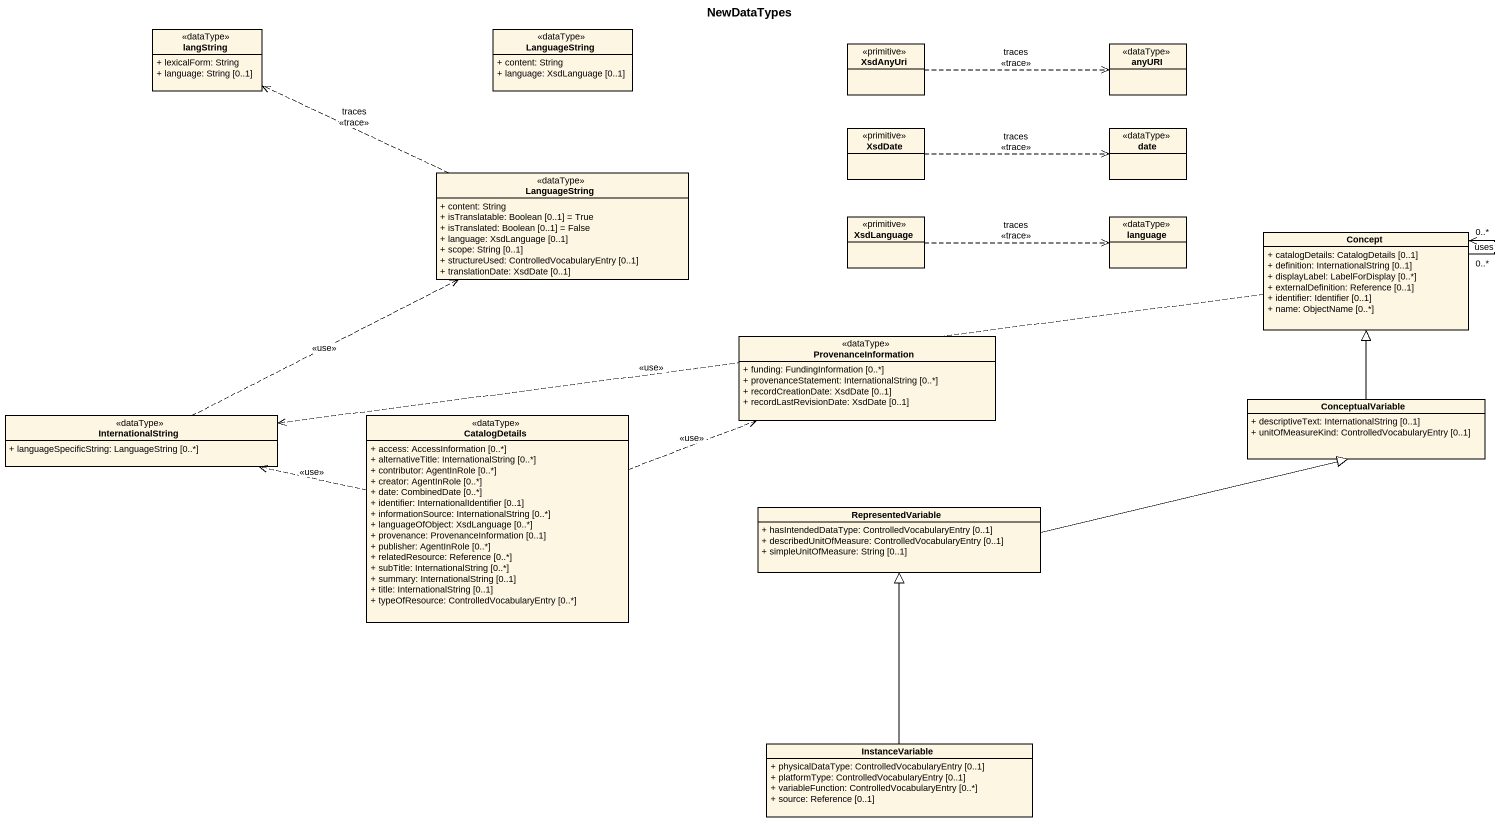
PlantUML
@startuml
title NewDataTypes
hide circle
hide empty members
skinparam classAttributeIconSize 0
class langString <<dataType>> {
  + lexicalForm: String
  + language: String [0..1]
}
class LanguageString <<dataType>> {
  + content: String
  + language: XsdLanguage [0..1]
}
class XsdAnyUri <<primitive>>
class anyURI <<dataType>>
class XsdDate <<primitive>>
class date <<dataType>>
class "LanguageString" as LanguageString_2 <<dataType>> {
  + content: String
  + isTranslatable: Boolean [0..1] = True
  + isTranslated: Boolean [0..1] = False
  + language: XsdLanguage [0..1]
  + scope: String [0..1]
  + structureUsed: ControlledVocabularyEntry [0..1]
  + translationDate: XsdDate [0..1]
}
class XsdLanguage <<primitive>>
class language <<dataType>>
class Concept {
  + catalogDetails: CatalogDetails [0..1]
  + definition: InternationalString [0..1]
  + displayLabel: LabelForDisplay [0..*]
  + externalDefinition: Reference [0..1]
  + identifier: Identifier [0..1]
  + name: ObjectName [0..*]
}
class ProvenanceInformation <<dataType>> {
  + funding: FundingInformation [0..*]
  + provenanceStatement: InternationalString [0..*]
  + recordCreationDate: XsdDate [0..1]
  + recordLastRevisionDate: XsdDate [0..1]
}
class InternationalString <<dataType>> {
  + languageSpecificString: LanguageString [0..*]
}
class CatalogDetails <<dataType>> {
  + access: AccessInformation [0..*]
  + alternativeTitle: InternationalString [0..*]
  + contributor: AgentInRole [0..*]
  + creator: AgentInRole [0..*]
  + date: CombinedDate [0..*]
  + identifier: InternationalIdentifier [0..1]
  + informationSource: InternationalString [0..*]
  + languageOfObject: XsdLanguage [0..*]
  + provenance: ProvenanceInformation [0..1]
  + publisher: AgentInRole [0..*]
  + relatedResource: Reference [0..*]
  + subTitle: InternationalString [0..*]
  + summary: InternationalString [0..1]
  + title: InternationalString [0..1]
  + typeOfResource: ControlledVocabularyEntry [0..*]
}
class ConceptualVariable {
  + descriptiveText: InternationalString [0..1]
  + unitOfMeasureKind: ControlledVocabularyEntry [0..1]
}
class RepresentedVariable {
  + hasIntendedDataType: ControlledVocabularyEntry [0..1]
  + describedUnitOfMeasure: ControlledVocabularyEntry [0..1]
  + simpleUnitOfMeasure: String [0..1]
}
class InstanceVariable {
  + physicalDataType: ControlledVocabularyEntry [0..1]
  + platformType: ControlledVocabularyEntry [0..1]
  + variableFunction: ControlledVocabularyEntry [0..*]
  + source: Reference [0..1]
}
XsdAnyUri .right.> anyURI : traces\n<<trace>>
XsdDate .right.> date : traces\n<<trace>>
LanguageString_2 .left.> langString : traces\n<<trace>>
XsdLanguage .right.> language : traces\n<<trace>>
Concept "0..*" --> "0..*" Concept : uses
Concept .left.> InternationalString : <<use>>
InternationalString .right.> LanguageString_2 : <<use>>
CatalogDetails .right.> ProvenanceInformation : <<use>>
CatalogDetails .left.> InternationalString : <<use>>
ConceptualVariable -up-|> Concept
RepresentedVariable -right-|> ConceptualVariable
InstanceVariable -up-|> RepresentedVariable
@enduml
